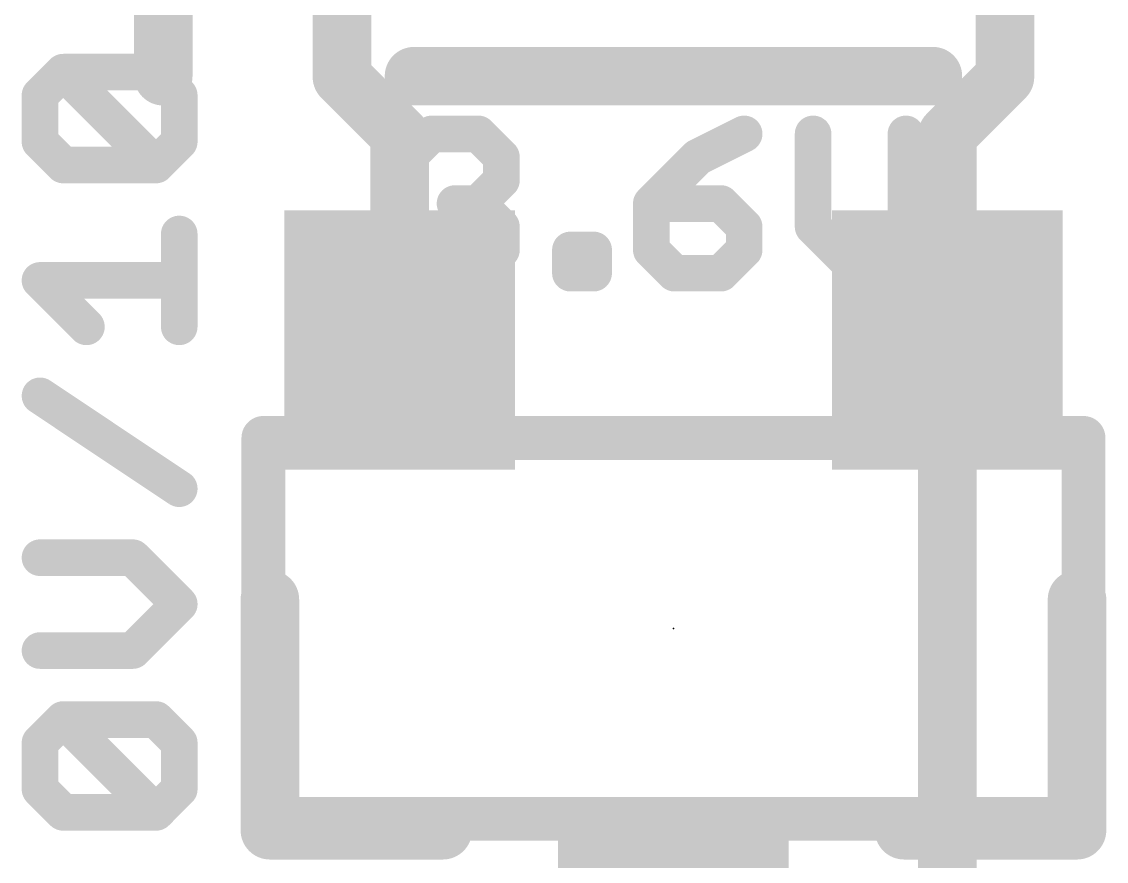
# Model space of a CAD drawing. Extents: x -41 to 92, y -75 to 33.
# Drawn here: x 16.789 to 20.552, y 5.542 to 8.454 of the extents above; entities that cross this region are included whole.
import ezdxf

# ---------------------------------------------------------------- set-up
doc = ezdxf.new("R2010")
doc.units = 0
for name, color, linetype in [('1', 12, 'CONTINUOUS'), ('21', 41, 'CONTINUOUS'), ('23', 53, 'CONTINUOUS'), ('27', 253, 'CONTINUOUS'), ('51', 53, 'CONTINUOUS')]:
    doc.layers.add(name, color=color, linetype=linetype)

# ---------------------------------------------------------------- blocks, each defined once
blk = doc.blocks.new('RECT')
blk.add_solid([(-0.5, -0.5), (0.5, -0.5), (-0.5, 0.5), (0.5, 0.5)])

msp = doc.modelspace()

# ---------------------------------------------------------------- linework, layer by layer
at = {"layer": '1', "const_width": 0.2032}
for points in [[(17.9, 8.262), (17.9, 8.89)], [(20.2, 8.262), (20.2, 8.89)], [(18.1, 8.062), (17.9, 8.262)], [(20, 8.062), (20.2, 8.262)], [(18.1, 7.35), (18.1, 8.062)], [(20, 7.62), (20, 8.062)], [(20, 7.35), (20, 7.62)], [(20, 3.617), (20, 7.62)]]:
    msp.add_lwpolyline(points, dxfattribs=at)
at = {"layer": '1', "const_width": 0.1016}
for points in [[(17.9359, 8.2979, 1), (17.8641, 8.2261)], [(20.2359, 8.2261, 1), (20.1641, 8.2979)], [(17.8492, 8.262, 1), (17.9508, 8.262)], [(20.1492, 8.262, 1), (20.2508, 8.262)], [(18.1508, 8.062, 1), (18.0492, 8.062)], [(18.0641, 8.0261, 1), (18.1359, 8.0979)], [(20.0508, 8.062, 1), (19.9492, 8.062)], [(19.9641, 8.0979, 1), (20.0359, 8.0261)], [(20.0508, 7.62, 1), (19.9492, 7.62)], [(20.0508, 7.62, 1), (19.9492, 7.62)], [(19.9492, 7.62, 1), (20.0508, 7.62)], [(18.0492, 7.35, 1), (18.1508, 7.35)], [(19.9492, 7.35, 1), (20.0508, 7.35)]]:
    msp.add_lwpolyline(points, format="xyb", dxfattribs=at)
at = {"layer": '21', "const_width": 0.2032}
for points in [[(17.28, 9.515), (17.28, 8.265)], [(18.15, 8.265), (19.95, 8.265)], [(17.65, 5.65), (17.65, 6.45)], [(20.45, 5.65), (20.45, 6.45)], [(18.25, 5.65), (17.65, 5.65)], [(19.85, 5.65), (20.45, 5.65)]]:
    msp.add_lwpolyline(points, dxfattribs=at)
at = {"layer": '21', "const_width": 0.1016}
for points in [[(18.15, 8.3158, 1), (18.15, 8.2142)], [(19.95, 8.2142, 1), (19.95, 8.3158)], [(17.2292, 8.265, 1), (17.3308, 8.265)], [(17.7008, 6.45, 1), (17.5992, 6.45)], [(20.5008, 6.45, 1), (20.3992, 6.45)], [(17.65, 5.7008, 1), (17.65, 5.5992)], [(18.25, 5.5992, 1), (18.25, 5.7008)], [(19.85, 5.7008, 1), (19.85, 5.5992)], [(20.45, 5.5992, 1), (20.45, 5.7008)], [(17.5992, 5.65, 1), (17.7008, 5.65)], [(20.3992, 5.65, 1), (20.5008, 5.65)]]:
    msp.add_lwpolyline(points, format="xyb", dxfattribs=at)
at = {"layer": '23'}
msp.add_point((19.05, 6.35), dxfattribs=at)
at = {"layer": '27', "const_width": 0.127}
for points in [[(16.8525, 8.1986), (16.933, 8.2791)], [(16.933, 8.2791), (17.255, 8.2791)], [(17.255, 7.9571), (16.933, 8.2791)], [(17.255, 8.2791), (17.3355, 8.1986)], [(16.8525, 8.0376), (16.8525, 8.1986)], [(17.3355, 8.1986), (17.3355, 8.0376)], [(18.1312, 7.9844), (18.2117, 8.0649)], [(18.2117, 8.0649), (18.3727, 8.0649)], [(18.3727, 8.0649), (18.4532, 7.9844)], [(19.2952, 8.0649), (19.1342, 7.9844)], [(19.5345, 8.0649), (19.5345, 7.7429)], [(19.8565, 7.7429), (19.8565, 8.0649)], [(16.933, 7.9571), (16.8525, 8.0376)], [(17.3355, 8.0376), (17.255, 7.9571)], [(17.255, 7.9571), (16.933, 7.9571)], [(18.4532, 7.9844), (18.4532, 7.9039)], [(19.1342, 7.9844), (18.9732, 7.8234)], [(18.4532, 7.9039), (18.3727, 7.8234)], [(18.3727, 7.8234), (18.2922, 7.8234)], [(18.3727, 7.8234), (18.4532, 7.7429)], [(18.9732, 7.8234), (18.9732, 7.6624)], [(19.2147, 7.8234), (18.9732, 7.8234)], [(19.2952, 7.7429), (19.2147, 7.8234)], [(18.4532, 7.7429), (18.4532, 7.6624)], [(19.2952, 7.6624), (19.2952, 7.7429)], [(19.5345, 7.7429), (19.6955, 7.5819)], [(19.6955, 7.5819), (19.8565, 7.7429)], [(17.3355, 7.3958), (17.3355, 7.7178)], [(18.2117, 7.5819), (18.1312, 7.6624)], [(18.4532, 7.6624), (18.3727, 7.5819)], [(18.6925, 7.5819), (18.6925, 7.6624)], [(18.6925, 7.6624), (18.773, 7.6624)], [(18.773, 7.6624), (18.773, 7.5819)], [(18.9732, 7.6624), (19.0537, 7.5819)], [(19.2147, 7.5819), (19.2952, 7.6624)], [(18.3727, 7.5819), (18.2117, 7.5819)], [(18.773, 7.5819), (18.6925, 7.5819)], [(19.0537, 7.5819), (19.2147, 7.5819)], [(17.0135, 7.3958), (16.8525, 7.5568)], [(16.8525, 7.5568), (17.3355, 7.5568)], [(17.3355, 6.8345), (16.8525, 7.1565)], [(17.1745, 6.5952), (16.8525, 6.5952)], [(17.3355, 6.4342), (17.1745, 6.5952)], [(17.1745, 6.2732), (17.3355, 6.4342)], [(16.8525, 6.2732), (17.1745, 6.2732)], [(16.8525, 5.9534), (16.933, 6.0339)], [(16.933, 6.0339), (17.255, 6.0339)], [(17.255, 5.7118), (16.933, 6.0339)], [(17.255, 6.0339), (17.3355, 5.9534)], [(16.8525, 5.7923), (16.8525, 5.9534)], [(17.3355, 5.9534), (17.3355, 5.7923)], [(16.933, 5.7118), (16.8525, 5.7923)], [(17.3355, 5.7923), (17.255, 5.7118)], [(17.255, 5.7118), (16.933, 5.7118)]]:
    msp.add_lwpolyline(points, dxfattribs=at)
at = {"layer": '27', "const_width": 0.0635}
for points in [[(16.933, 8.3108, 1), (16.933, 8.2473)], [(16.9554, 8.3015, 1), (16.9105, 8.2566)], [(16.9554, 8.2566, 1), (16.9105, 8.3015)], [(17.2775, 8.3015, 1), (17.2325, 8.2566)], [(17.255, 8.2473, 1), (17.255, 8.3108)], [(16.8842, 8.1986, 1), (16.8207, 8.1986)], [(16.83, 8.221, 1), (16.8749, 8.1761)], [(17.3672, 8.1986, 1), (17.3038, 8.1986)], [(17.313, 8.1761, 1), (17.358, 8.221)], [(18.2117, 8.0967, 1), (18.2117, 8.0332)], [(18.2342, 8.0425, 1), (18.1893, 8.0874)], [(18.3952, 8.0874, 1), (18.3503, 8.0425)], [(18.3727, 8.0332, 1), (18.3727, 8.0967)], [(19.3094, 8.0365, 1), (19.281, 8.0933)], [(19.5662, 8.0649, 1), (19.5027, 8.0649)], [(19.8882, 8.0649, 1), (19.8247, 8.0649)], [(16.8749, 8.06, 1), (16.83, 8.0151)], [(17.358, 8.0151, 1), (17.313, 8.06)], [(16.8207, 8.0376, 1), (16.8842, 8.0376)], [(17.3038, 8.0376, 1), (17.3672, 8.0376)], [(16.933, 7.9888, 1), (16.933, 7.9253)], [(17.255, 7.9253, 1), (17.255, 7.9888)], [(18.1088, 8.0069, 1), (18.1537, 7.962)], [(18.485, 7.9844, 1), (18.4215, 7.9844)], [(18.4308, 7.962, 1), (18.4757, 8.0069)], [(19.12, 8.0128, 1), (19.1484, 7.956)], [(19.1566, 7.962, 1), (19.1117, 8.0069)], [(16.9105, 7.9346, 1), (16.9554, 7.9795)], [(17.2325, 7.9795, 1), (17.2775, 7.9346)], [(17.2325, 7.9346, 1), (17.2775, 7.9795)], [(18.4757, 7.8815, 1), (18.4308, 7.9264)], [(18.4215, 7.9039, 1), (18.485, 7.9039)], [(18.2922, 7.8552, 1), (18.2922, 7.7917)], [(18.3952, 7.8459, 1), (18.3503, 7.801)], [(18.3503, 7.8459, 1), (18.3952, 7.801)], [(18.3727, 7.7917, 1), (18.3727, 7.8552)], [(19.0049, 7.8234, 1), (18.9414, 7.8234)], [(18.9732, 7.8552, 1), (18.9732, 7.7917)], [(18.9507, 7.8459, 1), (18.9956, 7.801)], [(19.2371, 7.8459, 1), (19.1922, 7.801)], [(19.2147, 7.7917, 1), (19.2147, 7.8552)], [(18.485, 7.7429, 1), (18.4215, 7.7429)], [(18.4308, 7.7205, 1), (18.4757, 7.7654)], [(19.3269, 7.7429, 1), (19.2634, 7.7429)], [(19.2727, 7.7205, 1), (19.3176, 7.7654)], [(19.5569, 7.7654, 1), (19.512, 7.7205)], [(19.8789, 7.7205, 1), (19.834, 7.7654)], [(17.3672, 7.7178, 1), (17.3038, 7.7178)], [(19.5027, 7.7429, 1), (19.5662, 7.7429)], [(19.8247, 7.7429, 1), (19.8882, 7.7429)], [(18.1537, 7.6849, 1), (18.1088, 7.6399)], [(18.4757, 7.6399, 1), (18.4308, 7.6849)], [(18.6925, 7.6942, 1), (18.6925, 7.6307)], [(18.7243, 7.6624, 1), (18.6608, 7.6624)], [(18.8048, 7.6624, 1), (18.7413, 7.6624)], [(18.773, 7.6307, 1), (18.773, 7.6942)], [(18.9956, 7.6849, 1), (18.9507, 7.6399)], [(19.3176, 7.6399, 1), (19.2727, 7.6849)], [(18.4215, 7.6624, 1), (18.485, 7.6624)], [(18.9414, 7.6624, 1), (19.0049, 7.6624)], [(19.2634, 7.6624, 1), (19.3269, 7.6624)], [(18.2117, 7.6136, 1), (18.2117, 7.5502)], [(18.3727, 7.5502, 1), (18.3727, 7.6136)], [(18.6925, 7.6136, 1), (18.6925, 7.5502)], [(18.773, 7.5502, 1), (18.773, 7.6136)], [(19.0537, 7.6136, 1), (19.0537, 7.5502)], [(19.2147, 7.5502, 1), (19.2147, 7.6136)], [(16.8749, 7.5792, 1), (16.83, 7.5343)], [(16.8525, 7.5885, 1), (16.8525, 7.525)], [(17.3355, 7.525, 1), (17.3355, 7.5885)], [(18.1893, 7.5594, 1), (18.2342, 7.6044)], [(18.3503, 7.6044, 1), (18.3952, 7.5594)], [(18.6608, 7.5819, 1), (18.7243, 7.5819)], [(18.7413, 7.5819, 1), (18.8048, 7.5819)], [(19.0312, 7.5594, 1), (19.0761, 7.6044)], [(19.1922, 7.6044, 1), (19.2371, 7.5594)], [(19.673, 7.6044, 1), (19.7179, 7.5594)], [(19.673, 7.5594, 1), (19.7179, 7.6044)], [(16.991, 7.3733, 1), (17.0359, 7.4182)], [(17.3038, 7.3958, 1), (17.3672, 7.3958)], [(16.8701, 7.1829, 1), (16.8349, 7.1301)], [(17.3179, 6.808, 1), (17.3531, 6.8609)], [(16.8525, 6.6269, 1), (16.8525, 6.5634)], [(17.1969, 6.6176, 1), (17.152, 6.5727)], [(17.1745, 6.5634, 1), (17.1745, 6.6269)], [(17.358, 6.4117, 1), (17.313, 6.4566)], [(17.313, 6.4117, 1), (17.358, 6.4566)], [(16.8525, 6.3049, 1), (16.8525, 6.2414)], [(17.152, 6.2956, 1), (17.1969, 6.2507)], [(17.1745, 6.2414, 1), (17.1745, 6.3049)], [(16.933, 6.0656, 1), (16.933, 6.0021)], [(16.9554, 6.0563, 1), (16.9105, 6.0114)], [(16.9554, 6.0114, 1), (16.9105, 6.0563)], [(17.2775, 6.0563, 1), (17.2325, 6.0114)], [(17.255, 6.0021, 1), (17.255, 6.0656)], [(16.8842, 5.9534, 1), (16.8207, 5.9534)], [(16.83, 5.9758, 1), (16.8749, 5.9309)], [(17.3672, 5.9534, 1), (17.3038, 5.9534)], [(17.313, 5.9309, 1), (17.358, 5.9758)], [(16.8749, 5.8148, 1), (16.83, 5.7699)], [(17.358, 5.7699, 1), (17.313, 5.8148)], [(16.8207, 5.7923, 1), (16.8842, 5.7923)], [(17.3038, 5.7923, 1), (17.3672, 5.7923)], [(16.933, 5.7436, 1), (16.933, 5.6801)], [(16.9105, 5.6894, 1), (16.9554, 5.7343)], [(17.2325, 5.7343, 1), (17.2775, 5.6894)], [(17.2325, 5.6894, 1), (17.2775, 5.7343)], [(17.255, 5.6801, 1), (17.255, 5.7436)]]:
    msp.add_lwpolyline(points, format="xyb", dxfattribs=at)
at = {"layer": '51', "const_width": 0.1524}
for points in [[(17.6276, 5.6896), (17.6276, 7.0104)], [(17.6276, 7.0104), (20.4724, 7.0104)], [(20.4724, 7.0104), (20.4724, 5.6896)], [(20.4724, 5.6896), (17.6276, 5.6896)]]:
    msp.add_lwpolyline(points, dxfattribs=at)
at = {"layer": '51', "const_width": 0.0762}
for points in [[(17.6657, 7.0104, 1), (17.5895, 7.0104)], [(17.6276, 7.0485, 1), (17.6276, 6.9723)], [(20.5105, 7.0104, 1), (20.4343, 7.0104)], [(20.4724, 6.9723, 1), (20.4724, 7.0485)], [(17.6276, 5.7277, 1), (17.6276, 5.6515)], [(20.4724, 5.6515, 1), (20.4724, 5.7277)], [(17.5895, 5.6896, 1), (17.6657, 5.6896)], [(20.4343, 5.6896, 1), (20.5105, 5.6896)]]:
    msp.add_lwpolyline(points, format="xyb", dxfattribs=at)

# ---------------------------------------------------------------- block references
at = {"layer": '1', "xscale": 0.8, "yscale": 0.9, "rotation": 180}
for p in [(18.1, 7.35), (20, 7.35), (19.05, 5.25)]:
    msp.add_blockref('RECT', p, dxfattribs=at)

doc.saveas('drawing.dxf')
